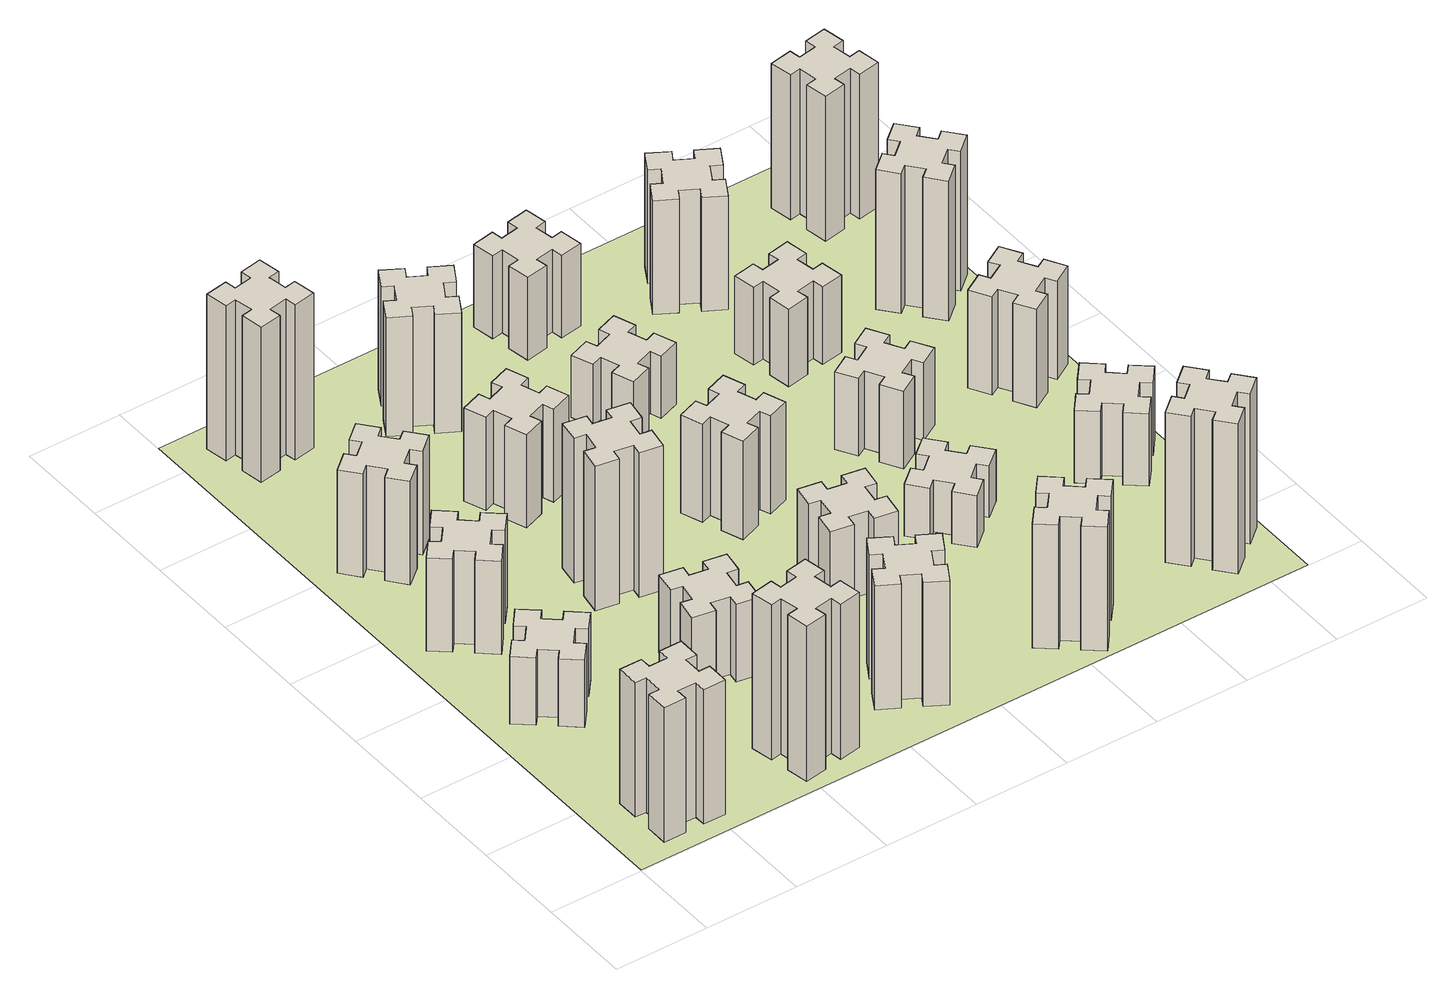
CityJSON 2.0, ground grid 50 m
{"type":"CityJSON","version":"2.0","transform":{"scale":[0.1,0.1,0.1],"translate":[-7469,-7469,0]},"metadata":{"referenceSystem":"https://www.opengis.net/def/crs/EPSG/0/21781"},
"CityObjects":{
"building1":{"type":"Building","attributes":{"class":"1000","function":"1000","usage":"1000","yearOfConstruction":2016,"roofType":"1000","measuredHeight":78,"storeysAboveGround":30,"storeysBelowGround":0},"geometry":[{"type":"Solid","lod":"1","boundaries":[[[[0,1,2,3,4,5,6,7,8,9,10,11,12,13,14,15,16,17,18,19]],[[17,16,20,21]],[[16,15,22,20]],[[15,14,23,22]],[[14,13,24,23]],[[13,12,25,24]],[[12,11,26,25]],[[11,10,27,26]],[[10,9,28,27]],[[9,8,29,28]],[[8,7,30,29]],[[7,6,31,30]],[[6,5,32,31]],[[5,4,33,32]],[[4,3,34,33]],[[3,2,35,34]],[[2,1,36,35]],[[1,0,37,36]],[[0,19,38,37]],[[19,18,39,38]],[[18,17,21,39]],[[24,25,26,27,28,29,30,31,32,33,34,35,36,37,38,39,21,20,22,23]]]]}]},
"building2":{"type":"Building","attributes":{"class":"1000","function":"1000","usage":"1000","yearOfConstruction":2016,"roofType":"1000","measuredHeight":39,"storeysAboveGround":30,"storeysBelowGround":0},"geometry":[{"type":"Solid","lod":"1","boundaries":[[[[40,41,42,43,44,45,46,47,48,49,50,51,52,53,54,55,56,57,58,59]],[[57,56,60,61]],[[56,55,62,60]],[[55,54,63,62]],[[54,53,64,63]],[[53,52,65,64]],[[52,51,66,65]],[[51,50,67,66]],[[50,49,68,67]],[[49,48,69,68]],[[48,47,70,69]],[[47,46,71,70]],[[46,45,72,71]],[[45,44,73,72]],[[44,43,74,73]],[[43,42,75,74]],[[42,41,76,75]],[[41,40,77,76]],[[40,59,78,77]],[[59,58,79,78]],[[58,57,61,79]],[[64,65,66,67,68,69,70,71,72,73,74,75,76,77,78,79,61,60,62,63]]]]}]},
"building3":{"type":"Building","attributes":{"class":"1000","function":"1000","usage":"1000","yearOfConstruction":2016,"roofType":"1000","measuredHeight":54,"storeysAboveGround":30,"storeysBelowGround":0},"geometry":[{"type":"Solid","lod":"1","boundaries":[[[[80,81,82,83,84,85,86,87,88,89,90,91,92,93,94,95,96,97,98,99]],[[97,96,100,101]],[[96,95,102,100]],[[95,94,103,102]],[[94,93,104,103]],[[93,92,105,104]],[[92,91,106,105]],[[91,90,107,106]],[[90,89,108,107]],[[89,88,109,108]],[[88,87,110,109]],[[87,86,111,110]],[[86,85,112,111]],[[85,84,113,112]],[[84,83,114,113]],[[83,82,115,114]],[[82,81,116,115]],[[81,80,117,116]],[[80,99,118,117]],[[99,98,119,118]],[[98,97,101,119]],[[104,105,106,107,108,109,110,111,112,113,114,115,116,117,118,119,101,100,102,103]]]]}]},
"building4":{"type":"Building","attributes":{"class":"1000","function":"1000","usage":"1000","yearOfConstruction":2016,"roofType":"1000","measuredHeight":60,"storeysAboveGround":30,"storeysBelowGround":0},"geometry":[{"type":"Solid","lod":"1","boundaries":[[[[120,121,122,123,124,125,126,127,128,129,130,131,132,133,134,135,136,137,138,139]],[[137,136,140,141]],[[136,135,142,140]],[[135,134,143,142]],[[134,133,144,143]],[[133,132,145,144]],[[132,131,146,145]],[[131,130,147,146]],[[130,129,148,147]],[[129,128,149,148]],[[128,127,150,149]],[[127,126,151,150]],[[126,125,152,151]],[[125,124,153,152]],[[124,123,154,153]],[[123,122,155,154]],[[122,121,156,155]],[[121,120,157,156]],[[120,139,158,157]],[[139,138,159,158]],[[138,137,141,159]],[[144,145,146,147,148,149,150,151,152,153,154,155,156,157,158,159,141,140,142,143]]]]}]},
"building5":{"type":"Building","attributes":{"class":"1000","function":"1000","usage":"1000","yearOfConstruction":2016,"roofType":"1000","measuredHeight":90,"storeysAboveGround":30,"storeysBelowGround":0},"geometry":[{"type":"Solid","lod":"1","boundaries":[[[[160,161,162,163,164,165,166,167,168,169,170,171,172,173,174,175,176,177,178,179]],[[177,176,180,181]],[[176,175,182,180]],[[175,174,183,182]],[[174,173,184,183]],[[173,172,185,184]],[[172,171,186,185]],[[171,170,187,186]],[[170,169,188,187]],[[169,168,189,188]],[[168,167,190,189]],[[167,166,191,190]],[[166,165,192,191]],[[165,164,193,192]],[[164,163,194,193]],[[163,162,195,194]],[[162,161,196,195]],[[161,160,197,196]],[[160,179,198,197]],[[179,178,199,198]],[[178,177,181,199]],[[184,185,186,187,188,189,190,191,192,193,194,195,196,197,198,199,181,180,182,183]]]]}]},
"building6":{"type":"Building","attributes":{"class":"1000","function":"1000","usage":"1000","yearOfConstruction":2016,"roofType":"1000","measuredHeight":90,"storeysAboveGround":30,"storeysBelowGround":0},"geometry":[{"type":"Solid","lod":"1","boundaries":[[[[200,201,202,203,204,205,206,207,208,209,210,211,212,213,214,215,216,217,218,219]],[[217,216,220,221]],[[216,215,222,220]],[[215,214,223,222]],[[214,213,224,223]],[[213,212,225,224]],[[212,211,226,225]],[[211,210,227,226]],[[210,209,228,227]],[[209,208,229,228]],[[208,207,230,229]],[[207,206,231,230]],[[206,205,232,231]],[[205,204,233,232]],[[204,203,234,233]],[[203,202,235,234]],[[202,201,236,235]],[[201,200,237,236]],[[200,219,238,237]],[[219,218,239,238]],[[218,217,221,239]],[[224,225,226,227,228,229,230,231,232,233,234,235,236,237,238,239,221,220,222,223]]]]}]},
"building7":{"type":"Building","attributes":{"class":"1000","function":"1000","usage":"1000","yearOfConstruction":2016,"roofType":"1000","measuredHeight":45,"storeysAboveGround":30,"storeysBelowGround":0},"geometry":[{"type":"Solid","lod":"1","boundaries":[[[[240,241,242,243,244,245,246,247,248,249,250,251,252,253,254,255,256,257,258,259]],[[257,256,260,261]],[[256,255,262,260]],[[255,254,263,262]],[[254,253,264,263]],[[253,252,265,264]],[[252,251,266,265]],[[251,250,267,266]],[[250,249,268,267]],[[249,248,269,268]],[[248,247,270,269]],[[247,246,271,270]],[[246,245,272,271]],[[245,244,273,272]],[[244,243,274,273]],[[243,242,275,274]],[[242,241,276,275]],[[241,240,277,276]],[[240,259,278,277]],[[259,258,279,278]],[[258,257,261,279]],[[264,265,266,267,268,269,270,271,272,273,274,275,276,277,278,279,261,260,262,263]]]]}]},
"building8":{"type":"Building","attributes":{"class":"1000","function":"1000","usage":"1000","yearOfConstruction":2016,"roofType":"1000","measuredHeight":84,"storeysAboveGround":30,"storeysBelowGround":0},"geometry":[{"type":"Solid","lod":"1","boundaries":[[[[280,281,282,283,284,285,286,287,288,289,290,291,292,293,294,295,296,297,298,299]],[[297,296,300,301]],[[296,295,302,300]],[[295,294,303,302]],[[294,293,304,303]],[[293,292,305,304]],[[292,291,306,305]],[[291,290,307,306]],[[290,289,308,307]],[[289,288,309,308]],[[288,287,310,309]],[[287,286,311,310]],[[286,285,312,311]],[[285,284,313,312]],[[284,283,314,313]],[[283,282,315,314]],[[282,281,316,315]],[[281,280,317,316]],[[280,299,318,317]],[[299,298,319,318]],[[298,297,301,319]],[[304,305,306,307,308,309,310,311,312,313,314,315,316,317,318,319,301,300,302,303]]]]}]},
"building9":{"type":"Building","attributes":{"class":"1000","function":"1000","usage":"1000","yearOfConstruction":2016,"roofType":"1000","measuredHeight":54,"storeysAboveGround":30,"storeysBelowGround":0},"geometry":[{"type":"Solid","lod":"1","boundaries":[[[[320,321,322,323,324,325,326,327,328,329,330,331,332,333,334,335,336,337,338,339]],[[337,336,340,341]],[[336,335,342,340]],[[335,334,343,342]],[[334,333,344,343]],[[333,332,345,344]],[[332,331,346,345]],[[331,330,347,346]],[[330,329,348,347]],[[329,328,349,348]],[[328,327,350,349]],[[327,326,351,350]],[[326,325,352,351]],[[325,324,353,352]],[[324,323,354,353]],[[323,322,355,354]],[[322,321,356,355]],[[321,320,357,356]],[[320,339,358,357]],[[339,338,359,358]],[[338,337,341,359]],[[344,345,346,347,348,349,350,351,352,353,354,355,356,357,358,359,341,340,342,343]]]]}]},
"building10":{"type":"Building","attributes":{"class":"1000","function":"1000","usage":"1000","yearOfConstruction":2016,"roofType":"1000","measuredHeight":72,"storeysAboveGround":30,"storeysBelowGround":0},"geometry":[{"type":"Solid","lod":"1","boundaries":[[[[360,361,362,363,364,365,366,367,368,369,370,371,372,373,374,375,376,377,378,379]],[[377,376,380,381]],[[376,375,382,380]],[[375,374,383,382]],[[374,373,384,383]],[[373,372,385,384]],[[372,371,386,385]],[[371,370,387,386]],[[370,369,388,387]],[[369,368,389,388]],[[368,367,390,389]],[[367,366,391,390]],[[366,365,392,391]],[[365,364,393,392]],[[364,363,394,393]],[[363,362,395,394]],[[362,361,396,395]],[[361,360,397,396]],[[360,379,398,397]],[[379,378,399,398]],[[378,377,381,399]],[[384,385,386,387,388,389,390,391,392,393,394,395,396,397,398,399,381,380,382,383]]]]}]},
"building11":{"type":"Building","attributes":{"class":"1000","function":"1000","usage":"1000","yearOfConstruction":2016,"roofType":"1000","measuredHeight":69,"storeysAboveGround":30,"storeysBelowGround":0},"geometry":[{"type":"Solid","lod":"1","boundaries":[[[[400,401,402,403,404,405,406,407,408,409,410,411,412,413,414,415,416,417,418,419]],[[417,416,420,421]],[[416,415,422,420]],[[415,414,423,422]],[[414,413,424,423]],[[413,412,425,424]],[[412,411,426,425]],[[411,410,427,426]],[[410,409,428,427]],[[409,408,429,428]],[[408,407,430,429]],[[407,406,431,430]],[[406,405,432,431]],[[405,404,433,432]],[[404,403,434,433]],[[403,402,435,434]],[[402,401,436,435]],[[401,400,437,436]],[[400,419,438,437]],[[419,418,439,438]],[[418,417,421,439]],[[424,425,426,427,428,429,430,431,432,433,434,435,436,437,438,439,421,420,422,423]]]]}]},
"building12":{"type":"Building","attributes":{"class":"1000","function":"1000","usage":"1000","yearOfConstruction":2016,"roofType":"1000","measuredHeight":48,"storeysAboveGround":30,"storeysBelowGround":0},"geometry":[{"type":"Solid","lod":"1","boundaries":[[[[440,441,442,443,444,445,446,447,448,449,450,451,452,453,454,455,456,457,458,459]],[[457,456,460,461]],[[456,455,462,460]],[[455,454,463,462]],[[454,453,464,463]],[[453,452,465,464]],[[452,451,466,465]],[[451,450,467,466]],[[450,449,468,467]],[[449,448,469,468]],[[448,447,470,469]],[[447,446,471,470]],[[446,445,472,471]],[[445,444,473,472]],[[444,443,474,473]],[[443,442,475,474]],[[442,441,476,475]],[[441,440,477,476]],[[440,459,478,477]],[[459,458,479,478]],[[458,457,461,479]],[[464,465,466,467,468,469,470,471,472,473,474,475,476,477,478,479,461,460,462,463]]]]}]},
"building13":{"type":"Building","attributes":{"class":"1000","function":"1000","usage":"1000","yearOfConstruction":2016,"roofType":"1000","measuredHeight":57,"storeysAboveGround":30,"storeysBelowGround":0},"geometry":[{"type":"Solid","lod":"1","boundaries":[[[[480,481,482,483,484,485,486,487,488,489,490,491,492,493,494,495,496,497,498,499]],[[497,496,500,501]],[[496,495,502,500]],[[495,494,503,502]],[[494,493,504,503]],[[493,492,505,504]],[[492,491,506,505]],[[491,490,507,506]],[[490,489,508,507]],[[489,488,509,508]],[[488,487,510,509]],[[487,486,511,510]],[[486,485,512,511]],[[485,484,513,512]],[[484,483,514,513]],[[483,482,515,514]],[[482,481,516,515]],[[481,480,517,516]],[[480,499,518,517]],[[499,498,519,518]],[[498,497,501,519]],[[504,505,506,507,508,509,510,511,512,513,514,515,516,517,518,519,501,500,502,503]]]]}]},
"building14":{"type":"Building","attributes":{"class":"1000","function":"1000","usage":"1000","yearOfConstruction":2016,"roofType":"1000","measuredHeight":36,"storeysAboveGround":30,"storeysBelowGround":0},"geometry":[{"type":"Solid","lod":"1","boundaries":[[[[520,521,522,523,524,525,526,527,528,529,530,531,532,533,534,535,536,537,538,539]],[[537,536,540,541]],[[536,535,542,540]],[[535,534,543,542]],[[534,533,544,543]],[[533,532,545,544]],[[532,531,546,545]],[[531,530,547,546]],[[530,529,548,547]],[[529,528,549,548]],[[528,527,550,549]],[[527,526,551,550]],[[526,525,552,551]],[[525,524,553,552]],[[524,523,554,553]],[[523,522,555,554]],[[522,521,556,555]],[[521,520,557,556]],[[520,539,558,557]],[[539,538,559,558]],[[538,537,541,559]],[[544,545,546,547,548,549,550,551,552,553,554,555,556,557,558,559,541,540,542,543]]]]}]},
"building15":{"type":"Building","attributes":{"class":"1000","function":"1000","usage":"1000","yearOfConstruction":2016,"roofType":"1000","measuredHeight":72,"storeysAboveGround":30,"storeysBelowGround":0},"geometry":[{"type":"Solid","lod":"1","boundaries":[[[[560,561,562,563,564,565,566,567,568,569,570,571,572,573,574,575,576,577,578,579]],[[577,576,580,581]],[[576,575,582,580]],[[575,574,583,582]],[[574,573,584,583]],[[573,572,585,584]],[[572,571,586,585]],[[571,570,587,586]],[[570,569,588,587]],[[569,568,589,588]],[[568,567,590,589]],[[567,566,591,590]],[[566,565,592,591]],[[565,564,593,592]],[[564,563,594,593]],[[563,562,595,594]],[[562,561,596,595]],[[561,560,597,596]],[[560,579,598,597]],[[579,578,599,598]],[[578,577,581,599]],[[584,585,586,587,588,589,590,591,592,593,594,595,596,597,598,599,581,580,582,583]]]]}]},
"building16":{"type":"Building","attributes":{"class":"1000","function":"1000","usage":"1000","yearOfConstruction":2016,"roofType":"1000","measuredHeight":48,"storeysAboveGround":30,"storeysBelowGround":0},"geometry":[{"type":"Solid","lod":"1","boundaries":[[[[600,601,602,603,604,605,606,607,608,609,610,611,612,613,614,615,616,617,618,619]],[[617,616,620,621]],[[616,615,622,620]],[[615,614,623,622]],[[614,613,624,623]],[[613,612,625,624]],[[612,611,626,625]],[[611,610,627,626]],[[610,609,628,627]],[[609,608,629,628]],[[608,607,630,629]],[[607,606,631,630]],[[606,605,632,631]],[[605,604,633,632]],[[604,603,634,633]],[[603,602,635,634]],[[602,601,636,635]],[[601,600,637,636]],[[600,619,638,637]],[[619,618,639,638]],[[618,617,621,639]],[[624,625,626,627,628,629,630,631,632,633,634,635,636,637,638,639,621,620,622,623]]]]}]},
"building17":{"type":"Building","attributes":{"class":"1000","function":"1000","usage":"1000","yearOfConstruction":2016,"roofType":"1000","measuredHeight":30,"storeysAboveGround":30,"storeysBelowGround":0},"geometry":[{"type":"Solid","lod":"1","boundaries":[[[[640,641,642,643,644,645,646,647,648,649,650,651,652,653,654,655,656,657,658,659]],[[657,656,660,661]],[[656,655,662,660]],[[655,654,663,662]],[[654,653,664,663]],[[653,652,665,664]],[[652,651,666,665]],[[651,650,667,666]],[[650,649,668,667]],[[649,648,669,668]],[[648,647,670,669]],[[647,646,671,670]],[[646,645,672,671]],[[645,644,673,672]],[[644,643,674,673]],[[643,642,675,674]],[[642,641,676,675]],[[641,640,677,676]],[[640,659,678,677]],[[659,658,679,678]],[[658,657,661,679]],[[664,665,666,667,668,669,670,671,672,673,674,675,676,677,678,679,661,660,662,663]]]]}]},
"building18":{"type":"Building","attributes":{"class":"1000","function":"1000","usage":"1000","yearOfConstruction":2016,"roofType":"1000","measuredHeight":45,"storeysAboveGround":30,"storeysBelowGround":0},"geometry":[{"type":"Solid","lod":"1","boundaries":[[[[680,681,682,683,684,685,686,687,688,689,690,691,692,693,694,695,696,697,698,699]],[[697,696,700,701]],[[696,695,702,700]],[[695,694,703,702]],[[694,693,704,703]],[[693,692,705,704]],[[692,691,706,705]],[[691,690,707,706]],[[690,689,708,707]],[[689,688,709,708]],[[688,687,710,709]],[[687,686,711,710]],[[686,685,712,711]],[[685,684,713,712]],[[684,683,714,713]],[[683,682,715,714]],[[682,681,716,715]],[[681,680,717,716]],[[680,699,718,717]],[[699,698,719,718]],[[698,697,701,719]],[[704,705,706,707,708,709,710,711,712,713,714,715,716,717,718,719,701,700,702,703]]]]}]},
"building19":{"type":"Building","attributes":{"class":"1000","function":"1000","usage":"1000","yearOfConstruction":2016,"roofType":"1000","measuredHeight":45,"storeysAboveGround":30,"storeysBelowGround":0},"geometry":[{"type":"Solid","lod":"1","boundaries":[[[[720,721,722,723,724,725,726,727,728,729,730,731,732,733,734,735,736,737,738,739]],[[737,736,740,741]],[[736,735,742,740]],[[735,734,743,742]],[[734,733,744,743]],[[733,732,745,744]],[[732,731,746,745]],[[731,730,747,746]],[[730,729,748,747]],[[729,728,749,748]],[[728,727,750,749]],[[727,726,751,750]],[[726,725,752,751]],[[725,724,753,752]],[[724,723,754,753]],[[723,722,755,754]],[[722,721,756,755]],[[721,720,757,756]],[[720,739,758,757]],[[739,738,759,758]],[[738,737,741,759]],[[744,745,746,747,748,749,750,751,752,753,754,755,756,757,758,759,741,740,742,743]]]]}]},
"building20":{"type":"Building","attributes":{"class":"1000","function":"1000","usage":"1000","yearOfConstruction":2016,"roofType":"1000","measuredHeight":87,"storeysAboveGround":30,"storeysBelowGround":0},"geometry":[{"type":"Solid","lod":"1","boundaries":[[[[760,761,762,763,764,765,766,767,768,769,770,771,772,773,774,775,776,777,778,779]],[[777,776,780,781]],[[776,775,782,780]],[[775,774,783,782]],[[774,773,784,783]],[[773,772,785,784]],[[772,771,786,785]],[[771,770,787,786]],[[770,769,788,787]],[[769,768,789,788]],[[768,767,790,789]],[[767,766,791,790]],[[766,765,792,791]],[[765,764,793,792]],[[764,763,794,793]],[[763,762,795,794]],[[762,761,796,795]],[[761,760,797,796]],[[760,779,798,797]],[[779,778,799,798]],[[778,777,781,799]],[[784,785,786,787,788,789,790,791,792,793,794,795,796,797,798,799,781,780,782,783]]]]}]},
"building21":{"type":"Building","attributes":{"class":"1000","function":"1000","usage":"1000","yearOfConstruction":2016,"roofType":"1000","measuredHeight":66,"storeysAboveGround":30,"storeysBelowGround":0},"geometry":[{"type":"Solid","lod":"1","boundaries":[[[[800,801,802,803,804,805,806,807,808,809,810,811,812,813,814,815,816,817,818,819]],[[817,816,820,821]],[[816,815,822,820]],[[815,814,823,822]],[[814,813,824,823]],[[813,812,825,824]],[[812,811,826,825]],[[811,810,827,826]],[[810,809,828,827]],[[809,808,829,828]],[[808,807,830,829]],[[807,806,831,830]],[[806,805,832,831]],[[805,804,833,832]],[[804,803,834,833]],[[803,802,835,834]],[[802,801,836,835]],[[801,800,837,836]],[[800,819,838,837]],[[819,818,839,838]],[[818,817,821,839]],[[824,825,826,827,828,829,830,831,832,833,834,835,836,837,838,839,821,820,822,823]]]]}]},
"building22":{"type":"Building","attributes":{"class":"1000","function":"1000","usage":"1000","yearOfConstruction":2016,"roofType":"1000","measuredHeight":42,"storeysAboveGround":30,"storeysBelowGround":0},"geometry":[{"type":"Solid","lod":"1","boundaries":[[[[840,841,842,843,844,845,846,847,848,849,850,851,852,853,854,855,856,857,858,859]],[[857,856,860,861]],[[856,855,862,860]],[[855,854,863,862]],[[854,853,864,863]],[[853,852,865,864]],[[852,851,866,865]],[[851,850,867,866]],[[850,849,868,867]],[[849,848,869,868]],[[848,847,870,869]],[[847,846,871,870]],[[846,845,872,871]],[[845,844,873,872]],[[844,843,874,873]],[[843,842,875,874]],[[842,841,876,875]],[[841,840,877,876]],[[840,859,878,877]],[[859,858,879,878]],[[858,857,861,879]],[[864,865,866,867,868,869,870,871,872,873,874,875,876,877,878,879,861,860,862,863]]]]}]},
"building23":{"type":"Building","attributes":{"class":"1000","function":"1000","usage":"1000","yearOfConstruction":2016,"roofType":"1000","measuredHeight":57,"storeysAboveGround":30,"storeysBelowGround":0},"geometry":[{"type":"Solid","lod":"1","boundaries":[[[[880,881,882,883,884,885,886,887,888,889,890,891,892,893,894,895,896,897,898,899]],[[897,896,900,901]],[[896,895,902,900]],[[895,894,903,902]],[[894,893,904,903]],[[893,892,905,904]],[[892,891,906,905]],[[891,890,907,906]],[[890,889,908,907]],[[889,888,909,908]],[[888,887,910,909]],[[887,886,911,910]],[[886,885,912,911]],[[885,884,913,912]],[[884,883,914,913]],[[883,882,915,914]],[[882,881,916,915]],[[881,880,917,916]],[[880,899,918,917]],[[899,898,919,918]],[[898,897,901,919]],[[904,905,906,907,908,909,910,911,912,913,914,915,916,917,918,919,901,900,902,903]]]]}]},
"building24":{"type":"Building","attributes":{"class":"1000","function":"1000","usage":"1000","yearOfConstruction":2016,"roofType":"1000","measuredHeight":81,"storeysAboveGround":30,"storeysBelowGround":0},"geometry":[{"type":"Solid","lod":"1","boundaries":[[[[920,921,922,923,924,925,926,927,928,929,930,931,932,933,934,935,936,937,938,939]],[[937,936,940,941]],[[936,935,942,940]],[[935,934,943,942]],[[934,933,944,943]],[[933,932,945,944]],[[932,931,946,945]],[[931,930,947,946]],[[930,929,948,947]],[[929,928,949,948]],[[928,927,950,949]],[[927,926,951,950]],[[926,925,952,951]],[[925,924,953,952]],[[924,923,954,953]],[[923,922,955,954]],[[922,921,956,955]],[[921,920,957,956]],[[920,939,958,957]],[[939,938,959,958]],[[938,937,941,959]],[[944,945,946,947,948,949,950,951,952,953,954,955,956,957,958,959,941,940,942,943]]]]}]},
"building25":{"type":"Building","attributes":{"class":"1000","function":"1000","usage":"1000","yearOfConstruction":2016,"roofType":"1000","measuredHeight":84,"storeysAboveGround":30,"storeysBelowGround":0},"geometry":[{"type":"Solid","lod":"1","boundaries":[[[[960,961,962,963,964,965,966,967,968,969,970,971,972,973,974,975,976,977,978,979]],[[977,976,980,981]],[[976,975,982,980]],[[975,974,983,982]],[[974,973,984,983]],[[973,972,985,984]],[[972,971,986,985]],[[971,970,987,986]],[[970,969,988,987]],[[969,968,989,988]],[[968,967,990,989]],[[967,966,991,990]],[[966,965,992,991]],[[965,964,993,992]],[[964,963,994,993]],[[963,962,995,994]],[[962,961,996,995]],[[961,960,997,996]],[[960,979,998,997]],[[979,978,999,998]],[[978,977,981,999]],[[984,985,986,987,988,989,990,991,992,993,994,995,996,997,998,999,981,980,982,983]]]]}]},
"landuse1":{"type":"LandUse","attributes":{"name":"plot1","function":"1010"},"geometry":[{"type":"MultiSurface","lod":"1","boundaries":[[[1000,1001,1002,1003]]]}]}
},
"vertices":[
[265,325,0],[265,225,0],[205,225,0],[205,105,0],[325,105,0],[325,165,0],[425,165,0],[425,105,0],[545,105,0],[545,225,0],[485,225,0],[485,325,0],[545,325,0],[545,445,0],[425,445,0],[425,385,0],[325,385,0],[325,445,0],[205,445,0],[205,325,0],[325,385,780],[325,445,780],[425,385,780],[425,445,780],[545,445,780],[545,325,780],[485,325,780],[485,225,780],[545,225,780],[545,105,780],[425,105,780],[425,165,780],[325,165,780],[325,105,780],[205,105,780],[205,225,780],[265,225,780],[265,325,780],[205,325,780],[205,445,780],
[323,1324,0],[259,1248,0],[213,1286,0],[136,1194,0],[228,1117,0],[266,1163,0],[343,1099,0],[304,1053,0],[396,976,0],[473,1068,0],[427,1106,0],[492,1183,0],[538,1144,0],[615,1236,0],[523,1313,0],[484,1267,0],[408,1332,0],[446,1378,0],[354,1455,0],[277,1363,0],[408,1332,390],[446,1378,390],[484,1267,390],[523,1313,390],[615,1236,390],[538,1144,390],[492,1183,390],[427,1106,390],[473,1068,390],[396,976,390],[304,1053,390],[343,1099,390],[266,1163,390],[228,1117,390],[136,1194,390],[213,1286,390],[259,1248,390],[323,1324,390],[277,1363,390],[354,1455,390],
[484,1907,0],[408,1972,0],[446,2018,0],[354,2095,0],[277,2003,0],[323,1964,0],[259,1888,0],[213,1926,0],[136,1834,0],[228,1757,0],[266,1803,0],[343,1739,0],[304,1693,0],[396,1616,0],[473,1708,0],[427,1746,0],[492,1823,0],[538,1784,0],[615,1876,0],[523,1953,0],[492,1823,540],[538,1784,540],[427,1746,540],[473,1708,540],[396,1616,540],[304,1693,540],[343,1739,540],[266,1803,540],[228,1757,540],[136,1834,540],[213,1926,540],[259,1888,540],[323,1964,540],[277,2003,540],[354,2095,540],[446,2018,540],[408,1972,540],[484,1907,540],[523,1953,540],[615,1876,540],
[492,2528,0],[427,2604,0],[473,2643,0],[396,2735,0],[304,2658,0],[343,2612,0],[266,2547,0],[228,2593,0],[136,2516,0],[213,2424,0],[259,2463,0],[323,2386,0],[277,2348,0],[354,2256,0],[446,2333,0],[408,2379,0],[484,2443,0],[523,2397,0],[615,2474,0],[538,2566,0],[484,2443,600],[523,2397,600],[408,2379,600],[446,2333,600],[354,2256,600],[277,2348,600],[323,2386,600],[259,2463,600],[213,2424,600],[136,2516,600],[228,2593,600],[266,2547,600],[343,2612,600],[304,2658,600],[396,2735,600],[473,2643,600],[427,2604,600],[492,2528,600],[538,2566,600],[615,2474,600],
[1085,158,0],[1184,176,0],[1194,117,0],[1312,137,0],[1291,256,0],[1232,245,0],[1215,344,0],[1274,354,0],[1253,472,0],[1135,451,0],[1145,392,0],[1047,375,0],[1037,434,0],[918,413,0],[939,295,0],[998,305,0],[1016,207,0],[957,197,0],[977,78,0],[1096,99,0],[1016,207,900],[957,197,900],[998,305,900],[939,295,900],[918,413,900],[1037,434,900],[1047,375,900],[1145,392,900],[1135,451,900],[1253,472,900],[1274,354,900],[1215,344,900],[1232,245,900],[1291,256,900],[1312,137,900],[1194,117,900],[1184,176,900],[1085,158,900],[1096,99,900],[977,78,900],
[492,3405,0],[475,3504,0],[534,3514,0],[513,3632,0],[395,3611,0],[405,3552,0],[307,3535,0],[297,3594,0],[178,3573,0],[199,3455,0],[258,3465,0],[276,3367,0],[217,3357,0],[237,3238,0],[356,3259,0],[345,3318,0],[444,3336,0],[454,3277,0],[572,3297,0],[551,3416,0],[444,3336,900],[454,3277,900],[345,3318,900],[356,3259,900],[237,3238,900],[217,3357,900],[276,3367,900],[258,3465,900],[199,3455,900],[178,3573,900],[297,3594,900],[307,3535,900],[405,3552,900],[395,3611,900],[513,3632,900],[534,3514,900],[475,3504,900],[492,3405,900],[551,3416,900],[572,3297,900],
[1047,916,0],[1145,898,0],[1135,839,0],[1253,818,0],[1274,937,0],[1215,947,0],[1232,1045,0],[1291,1035,0],[1312,1153,0],[1194,1174,0],[1184,1115,0],[1085,1132,0],[1096,1191,0],[977,1212,0],[957,1094,0],[1016,1084,0],[998,985,0],[939,996,0],[918,877,0],[1037,857,0],[998,985,450],[939,996,450],[1016,1084,450],[957,1094,450],[977,1212,450],[1096,1191,450],[1085,1132,450],[1184,1115,450],[1194,1174,450],[1312,1153,450],[1291,1035,450],[1232,1045,450],[1215,947,450],[1274,937,450],[1253,818,450],[1135,839,450],[1145,898,450],[1047,916,450],[1037,857,450],[918,877,450],
[1047,1656,0],[1145,1638,0],[1135,1579,0],[1253,1558,0],[1274,1677,0],[1215,1687,0],[1232,1785,0],[1291,1775,0],[1312,1893,0],[1194,1914,0],[1184,1855,0],[1085,1872,0],[1096,1931,0],[977,1952,0],[957,1834,0],[1016,1824,0],[998,1725,0],[939,1736,0],[918,1617,0],[1037,1597,0],[998,1725,840],[939,1736,840],[1016,1824,840],[957,1834,840],[977,1952,840],[1096,1931,840],[1085,1872,840],[1184,1855,840],[1194,1914,840],[1312,1893,840],[1291,1775,840],[1232,1785,840],[1215,1687,840],[1274,1677,840],[1253,1558,840],[1135,1579,840],[1145,1638,840],[1047,1656,840],[1037,1597,840],[918,1617,840],
[1125,2616,0],[1031,2582,0],[1010,2638,0],[897,2597,0],[939,2484,0],[995,2505,0],[1029,2411,0],[973,2390,0],[1014,2277,0],[1127,2319,0],[1106,2375,0],[1200,2409,0],[1220,2353,0],[1333,2394,0],[1292,2507,0],[1236,2486,0],[1202,2580,0],[1258,2600,0],[1217,2713,0],[1104,2672,0],[1202,2580,540],[1258,2600,540],[1236,2486,540],[1292,2507,540],[1333,2394,540],[1220,2353,540],[1200,2409,540],[1106,2375,540],[1127,2319,540],[1014,2277,540],[973,2390,540],[1029,2411,540],[995,2505,540],[939,2484,540],[897,2597,540],[1010,2638,540],[1031,2582,540],[1125,2616,540],[1104,2672,540],[1217,2713,540],
[1657,305,0],[1744,255,0],[1714,203,0],[1818,143,0],[1878,247,0],[1826,277,0],[1876,364,0],[1928,334,0],[1988,438,0],[1884,498,0],[1854,446,0],[1767,496,0],[1797,548,0],[1693,608,0],[1633,504,0],[1685,474,0],[1635,387,0],[1583,417,0],[1523,313,0],[1627,253,0],[1635,387,720],[1583,417,720],[1685,474,720],[1633,504,720],[1693,608,720],[1797,548,720],[1767,496,720],[1854,446,720],[1884,498,720],[1988,438,720],[1928,334,720],[1876,364,720],[1826,277,720],[1878,247,720],[1818,143,720],[1714,203,720],[1744,255,720],[1657,305,720],[1627,253,720],[1523,313,720],
[1186,3137,0],[1236,3224,0],[1288,3194,0],[1348,3298,0],[1244,3358,0],[1214,3306,0],[1127,3356,0],[1157,3408,0],[1053,3468,0],[993,3364,0],[1045,3334,0],[995,3247,0],[943,3277,0],[883,3173,0],[987,3113,0],[1017,3165,0],[1104,3115,0],[1074,3063,0],[1178,3003,0],[1238,3107,0],[1104,3115,690],[1074,3063,690],[1017,3165,690],[987,3113,690],[883,3173,690],[943,3277,690],[995,3247,690],[1045,3334,690],[993,3364,690],[1053,3468,690],[1157,3408,690],[1127,3356,690],[1214,3306,690],[1244,3358,690],[1348,3298,690],[1288,3194,690],[1236,3224,690],[1186,3137,690],[1238,3107,690],[1178,3003,690],
[2055,1047,0],[2072,1145,0],[2131,1135,0],[2152,1253,0],[2034,1274,0],[2024,1215,0],[1925,1232,0],[1936,1291,0],[1817,1312,0],[1797,1194,0],[1856,1184,0],[1838,1085,0],[1779,1096,0],[1758,977,0],[1877,957,0],[1887,1016,0],[1985,998,0],[1975,939,0],[2093,918,0],[2114,1037,0],[1985,998,480],[1975,939,480],[1887,1016,480],[1877,957,480],[1758,977,480],[1779,1096,480],[1838,1085,480],[1856,1184,480],[1797,1194,480],[1817,1312,480],[1936,1291,480],[1925,1232,480],[2024,1215,480],[2034,1274,480],[2152,1253,480],[2131,1135,480],[2072,1145,480],[2055,1047,480],[2114,1037,480],[2093,918,480],
[1846,1735,0],[1940,1769,0],[1960,1713,0],[2073,1754,0],[2032,1867,0],[1976,1846,0],[1942,1940,0],[1998,1960,0],[1957,2073,0],[1844,2032,0],[1865,1976,0],[1771,1942,0],[1750,1998,0],[1637,1957,0],[1679,1844,0],[1735,1865,0],[1769,1771,0],[1713,1750,0],[1754,1637,0],[1867,1679,0],[1769,1771,570],[1713,1750,570],[1735,1865,570],[1679,1844,570],[1637,1957,570],[1750,1998,570],[1771,1942,570],[1865,1976,570],[1844,2032,570],[1957,2073,570],[1998,1960,570],[1942,1940,570],[1976,1846,570],[2032,1867,570],[2073,1754,570],[1960,1713,570],[1940,1769,570],[1846,1735,570],[1867,1679,570],[1754,1637,570],
[1735,2705,0],[1769,2611,0],[1713,2590,0],[1754,2477,0],[1867,2519,0],[1846,2575,0],[1940,2609,0],[1960,2553,0],[2073,2594,0],[2032,2707,0],[1976,2686,0],[1942,2780,0],[1998,2800,0],[1957,2913,0],[1844,2872,0],[1865,2816,0],[1771,2782,0],[1750,2838,0],[1637,2797,0],[1679,2684,0],[1771,2782,360],[1750,2838,360],[1865,2816,360],[1844,2872,360],[1957,2913,360],[1998,2800,360],[1942,2780,360],[1976,2686,360],[2032,2707,360],[2073,2594,360],[1960,2553,360],[1940,2609,360],[1846,2575,360],[1867,2519,360],[1754,2477,360],[1713,2590,360],[1769,2611,360],[1735,2705,360],[1679,2684,360],[1637,2797,360],
[2486,223,0],[2563,159,0],[2524,113,0],[2616,36,0],[2693,128,0],[2647,166,0],[2712,243,0],[2758,204,0],[2835,296,0],[2743,373,0],[2704,327,0],[2628,392,0],[2666,438,0],[2574,515,0],[2497,423,0],[2543,384,0],[2479,308,0],[2433,346,0],[2356,254,0],[2448,177,0],[2479,308,720],[2433,346,720],[2543,384,720],[2497,423,720],[2574,515,720],[2666,438,720],[2628,392,720],[2704,327,720],[2743,373,720],[2835,296,720],[2758,204,720],[2712,243,720],[2647,166,720],[2693,128,720],[2616,36,720],[2524,113,720],[2563,159,720],[2486,223,720],[2448,177,720],[2356,254,720],
[1738,3465,0],[1756,3367,0],[1697,3357,0],[1717,3238,0],[1836,3259,0],[1825,3318,0],[1924,3336,0],[1934,3277,0],[2052,3297,0],[2031,3416,0],[1972,3405,0],[1955,3504,0],[2014,3514,0],[1993,3632,0],[1875,3611,0],[1885,3552,0],[1787,3535,0],[1777,3594,0],[1658,3573,0],[1679,3455,0],[1787,3535,480],[1777,3594,480],[1885,3552,480],[1875,3611,480],[1993,3632,480],[2014,3514,480],[1955,3504,480],[1972,3405,480],[2031,3416,480],[2052,3297,480],[1934,3277,480],[1924,3336,480],[1825,3318,480],[1836,3259,480],[1717,3238,480],[1697,3357,480],[1756,3367,480],[1738,3465,480],[1679,3455,480],[1658,3573,480],
[2628,1099,0],[2704,1163,0],[2743,1117,0],[2835,1194,0],[2758,1286,0],[2712,1248,0],[2647,1324,0],[2693,1363,0],[2616,1455,0],[2524,1378,0],[2563,1332,0],[2486,1267,0],[2448,1313,0],[2356,1236,0],[2433,1144,0],[2479,1183,0],[2543,1106,0],[2497,1068,0],[2574,976,0],[2666,1053,0],[2543,1106,300],[2497,1068,300],[2479,1183,300],[2433,1144,300],[2356,1236,300],[2448,1313,300],[2486,1267,300],[2563,1332,300],[2524,1378,300],[2616,1455,300],[2693,1363,300],[2647,1324,300],[2712,1248,300],[2758,1286,300],[2835,1194,300],[2743,1117,300],[2704,1163,300],[2628,1099,300],[2666,1053,300],[2574,976,300],
[2575,1844,0],[2625,1757,0],[2573,1727,0],[2633,1623,0],[2737,1683,0],[2707,1735,0],[2794,1785,0],[2824,1733,0],[2928,1793,0],[2868,1897,0],[2816,1867,0],[2766,1954,0],[2818,1984,0],[2758,2088,0],[2654,2028,0],[2684,1976,0],[2597,1926,0],[2567,1978,0],[2463,1918,0],[2523,1814,0],[2597,1926,450],[2567,1978,450],[2684,1976,450],[2654,2028,450],[2758,2088,450],[2818,1984,450],[2766,1954,450],[2816,1867,450],[2868,1897,450],[2928,1793,450],[2824,1733,450],[2794,1785,450],[2707,1735,450],[2737,1683,450],[2633,1623,450],[2573,1727,450],[2625,1757,450],[2575,1844,450],[2523,1814,450],[2463,1918,450],
[2812,2565,0],[2795,2664,0],[2854,2674,0],[2833,2792,0],[2715,2771,0],[2725,2712,0],[2627,2695,0],[2617,2754,0],[2498,2733,0],[2519,2615,0],[2578,2625,0],[2596,2527,0],[2537,2517,0],[2557,2398,0],[2676,2419,0],[2665,2478,0],[2764,2496,0],[2774,2437,0],[2892,2457,0],[2871,2576,0],[2764,2496,450],[2774,2437,450],[2665,2478,450],[2676,2419,450],[2557,2398,450],[2537,2517,450],[2596,2527,450],[2578,2625,450],[2519,2615,450],[2498,2733,450],[2617,2754,450],[2627,2695,450],[2725,2712,450],[2715,2771,450],[2833,2792,450],[2854,2674,450],[2795,2664,450],[2812,2565,450],[2871,2576,450],[2892,2457,450],
[3468,259,0],[3544,323,0],[3583,277,0],[3675,354,0],[3598,446,0],[3552,408,0],[3487,484,0],[3533,523,0],[3456,615,0],[3364,538,0],[3403,492,0],[3326,427,0],[3288,473,0],[3196,396,0],[3273,304,0],[3319,343,0],[3383,266,0],[3337,228,0],[3414,136,0],[3506,213,0],[3383,266,870],[3337,228,870],[3319,343,870],[3273,304,870],[3196,396,870],[3288,473,870],[3326,427,870],[3403,492,870],[3364,538,870],[3456,615,870],[3533,523,870],[3487,484,870],[3552,408,870],[3598,446,870],[3675,354,870],[3583,277,870],[3544,323,870],[3468,259,870],[3506,213,870],[3414,136,870],
[2694,3306,0],[2607,3356,0],[2637,3408,0],[2533,3468,0],[2473,3364,0],[2525,3334,0],[2475,3247,0],[2423,3277,0],[2363,3173,0],[2467,3113,0],[2497,3165,0],[2584,3115,0],[2554,3063,0],[2658,3003,0],[2718,3107,0],[2666,3137,0],[2716,3224,0],[2768,3194,0],[2828,3298,0],[2724,3358,0],[2716,3224,660],[2768,3194,660],[2666,3137,660],[2718,3107,660],[2658,3003,660],[2554,3063,660],[2584,3115,660],[2497,3165,660],[2467,3113,660],[2363,3173,660],[2423,3277,660],[2475,3247,660],[2525,3334,660],[2473,3364,660],[2533,3468,660],[2637,3408,660],[2607,3356,660],[2694,3306,660],[2724,3358,660],[2828,3298,660],
[3487,1006,0],[3552,1083,0],[3598,1044,0],[3675,1136,0],[3583,1213,0],[3544,1167,0],[3468,1232,0],[3506,1278,0],[3414,1355,0],[3337,1263,0],[3383,1224,0],[3319,1148,0],[3273,1186,0],[3196,1094,0],[3288,1017,0],[3326,1063,0],[3403,999,0],[3364,953,0],[3456,876,0],[3533,968,0],[3403,999,420],[3364,953,420],[3326,1063,420],[3288,1017,420],[3196,1094,420],[3273,1186,420],[3319,1148,420],[3383,1224,420],[3337,1263,420],[3414,1355,420],[3506,1278,420],[3468,1232,420],[3544,1167,420],[3583,1213,420],[3675,1136,420],[3598,1044,420],[3552,1083,420],[3487,1006,420],[3533,968,420],[3456,876,420],
[3556,1867,0],[3506,1954,0],[3558,1984,0],[3498,2088,0],[3394,2028,0],[3424,1976,0],[3337,1926,0],[3307,1978,0],[3203,1918,0],[3263,1814,0],[3315,1844,0],[3365,1757,0],[3313,1727,0],[3373,1623,0],[3477,1683,0],[3447,1735,0],[3534,1785,0],[3564,1733,0],[3668,1793,0],[3608,1897,0],[3534,1785,570],[3564,1733,570],[3447,1735,570],[3477,1683,570],[3373,1623,570],[3313,1727,570],[3365,1757,570],[3315,1844,570],[3263,1814,570],[3203,1918,570],[3307,1978,570],[3337,1926,570],[3424,1976,570],[3394,2028,570],[3498,2088,570],[3558,1984,570],[3506,1954,570],[3556,1867,570],[3608,1897,570],[3668,1793,570],
[3403,2712,0],[3326,2647,0],[3288,2693,0],[3196,2616,0],[3273,2524,0],[3319,2563,0],[3383,2486,0],[3337,2448,0],[3414,2356,0],[3506,2433,0],[3468,2479,0],[3544,2543,0],[3583,2497,0],[3675,2574,0],[3598,2666,0],[3552,2628,0],[3487,2704,0],[3533,2743,0],[3456,2835,0],[3364,2758,0],[3487,2704,810],[3533,2743,810],[3552,2628,810],[3598,2666,810],[3675,2574,810],[3583,2497,810],[3544,2543,810],[3468,2479,810],[3506,2433,810],[3414,2356,810],[3337,2448,810],[3383,2486,810],[3319,2563,810],[3273,2524,810],[3196,2616,810],[3288,2693,810],[3326,2647,810],[3403,2712,810],[3364,2758,810],[3456,2835,810],
[3552,3305,0],[3535,3404,0],[3594,3414,0],[3573,3532,0],[3455,3511,0],[3465,3452,0],[3367,3435,0],[3357,3494,0],[3238,3473,0],[3259,3355,0],[3318,3365,0],[3336,3267,0],[3277,3257,0],[3297,3138,0],[3416,3159,0],[3405,3218,0],[3504,3236,0],[3514,3177,0],[3632,3197,0],[3611,3316,0],[3504,3236,840],[3514,3177,840],[3405,3218,840],[3416,3159,840],[3297,3138,840],[3277,3257,840],[3336,3267,840],[3318,3365,840],[3259,3355,840],[3238,3473,840],[3357,3494,840],[3367,3435,840],[3465,3452,840],[3455,3511,840],[3573,3532,840],[3594,3414,840],[3535,3404,840],[3552,3305,840],[3611,3316,840],[3632,3197,840],
[5,3705,0],[3705,3705,0],[3705,5,0],[5,5,0]
]}
